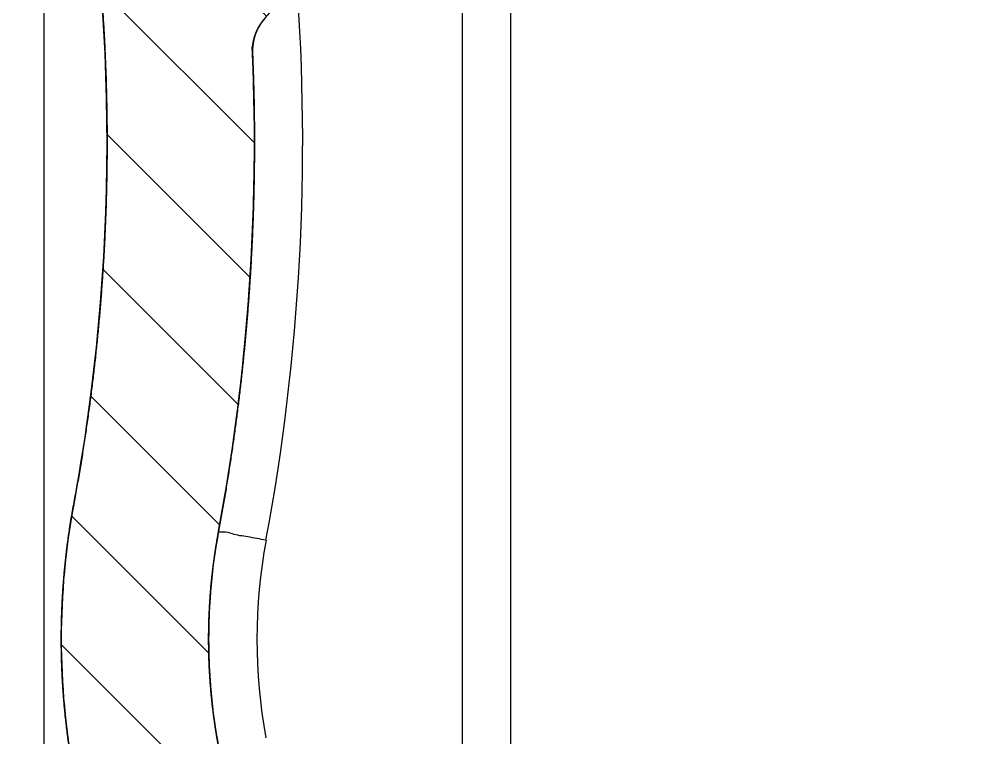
# Model space of a CAD drawing. Header units: millimetres. Extents: x 1786 to 2940, y -3417 to -1928.
# Drawn here: x 2728.43 to 2747.99, y -3169.16 to -3154.53 of the extents above; entities that cross this region are included whole.
import ezdxf

# ---------------------------------------------------------------- set-up
doc = ezdxf.new("R2010")
doc.units = ezdxf.units.MM
doc.layers.add('06___PRT_ALL_SURFS', color=7, linetype='Continuous')

# ---------------------------------------------------------------- blocks, each defined once
blk = doc.blocks.new('u231')
at = {"linetype": 'Continuous'}
h = blk.add_hatch(dxfattribs=at)
h.set_pattern_fill('DEFAULT__10', color=2, scale=2, angle=-45, style=0, pattern_type=0)
h.set_pattern_definition([(315, (-644.6682329129508, -170.348428502527), (1.4142135624, 1.4142135624), [])])
edge = h.paths.add_edge_path()
edge.add_line((-66.27623743635058, 36.23109608657296), (-66.27623743635058, 37.56018795327293))
edge.add_line((-67.47623743635086, 37.62448127707285), (-66.27623743635081, 37.56018795327284))
edge.add_line((-67.47623743635086, 37.62448127707285), (-67.47623743635086, 39.27669049927283))
edge.add_line((-52.7326064202507, 39.53983989557264), (-67.47623743635074, 39.27669049927263))
edge.add_spline(control_points=[(-50.27623743635058, 42.09660702657266), (-50.27623743635058, 41.90539620437266), (-50.3171183112504, 41.53352856937272), (-50.49648154585066, 40.99696159317273), (-50.78730116895076, 40.51288155597285), (-51.17617694835053, 40.10421865587296), (-51.64698653255073, 39.79096247157304), (-52.17634089405101, 39.59248572197293), (-52.54342701385076, 39.54321653557281), (-52.7326064202507, 39.53983989557264)], knot_values=[0, 0, 0, 0, 0.1428571429, 0.2857142857, 0.4285714286, 0.5714285714, 0.7142857143000001, 0.8571428570999999, 1, 1, 1, 1], degree=3, periodic=0)
edge.add_line((-50.27623743635058, 42.09660702657266), (-50.27623743635058, 44.06426391327264))
edge.add_line((-76.22623743635086, 44.74378857807278), (-50.27623743635081, 44.06426391327278))
edge.add_line((-76.22623743635086, 44.74378857807278), (-76.22623743635086, 47.72261318777279))
edge.add_line((-76.22623743635086, 47.72261318777282), (-60.77623743635081, 47.58778308047283))
edge.add_line((-60.77623743635058, 46.69952903187277), (-60.77623743635058, 47.58778308047278))
edge.add_line((-60.77623743635058, 46.69952903187277), (-47.77623743635058, 46.47261318777277))
edge.add_line((-47.77623743635058, 45.46894503897283), (-47.77623743635058, 46.47261318777285))
edge.add_line((-47.77623743635058, 45.46894503897283), (-46.27623743635058, 45.44276244157285))
edge.add_line((-46.27623743635058, 44.9190887759728), (-46.27623743635058, 45.4427624415728))
edge.add_spline(control_points=[(-46.52623743635058, 44.48607607407303), (-46.36774378724979, 44.5775824250727), (-46.27623743634967, 44.73607607407075), (-46.27623743635058, 44.9190887759728)], knot_values=[0, 0, 0, 0, 1, 1, 1, 1], weights=[1, 0.9106836025, 0.9106836025, 1], degree=3, periodic=0)
edge.add_spline(control_points=[(-46.52623743635058, 44.48607607407303), (-46.68473108534726, 44.39456972317203), (-46.77623743634877, 44.23607607407212), (-46.77623743635058, 44.05306337227285)], knot_values=[0, 0, 0, 0, 1, 1, 1, 1], weights=[1, 0.9106836025, 0.9106836025, 1], degree=3, periodic=0)
edge.add_line((-46.77623743635058, 42.09660702657266), (-46.77623743635058, 44.05306337227267))
edge.add_spline(control_points=[(-52.6715229977508, 35.96284892267295), (-52.2765381480508, 35.96989337897276), (-51.50451467915082, 36.06150863377297), (-50.37701095755074, 36.43035461447289), (-49.34956988385056, 37.01306978367302), (-48.45427340865081, 37.78498179137296), (-47.72465430135071, 38.71516089537272), (-47.18438482155079, 39.76766636327284), (-46.85131430985075, 40.91173655757302), (-46.77623743635058, 41.69587714877298), (-46.77623743635058, 42.09660702657266)], knot_values=[0, 0, 0, 0, 0.125, 0.25, 0.375, 0.5, 0.625, 0.75, 0.875, 1, 1, 1, 1], degree=3, periodic=0)
edge.add_line((-52.6715229977508, 35.96284892267295), (-65.77623743635081, 35.72913548497297))
edge.add_line((-65.77623743635058, 35.72913548497309), (-65.77623743635058, 36.20434106527307))
edge.add_line((-66.27623743635058, 36.23109608657296), (-65.77623743635058, 36.20434106527293))
edge = h.paths.add_edge_path()
edge.add_line((-46.77623743635058, 54.89216300337284), (-46.77623743635058, 71.57527279637284))
edge.add_spline(control_points=[(-46.52623743635058, 54.45915030147262), (-46.68473108534726, 54.55065665247275), (-46.77623743634877, 54.70915030147082), (-46.77623743635058, 54.89216300337284)], knot_values=[0, 0, 0, 0, 1, 1, 1, 1], weights=[1, 0.9106836025, 0.9106836025, 1], degree=3, periodic=0)
edge.add_spline(control_points=[(-46.52623743635058, 54.45915030147262), (-46.36774378724979, 54.36764395057209), (-46.27623743634967, 54.20915030147262), (-46.27623743635058, 54.02613759957285)], knot_values=[0, 0, 0, 0, 1, 1, 1, 1], weights=[1, 0.9106836025, 0.9106836025, 1], degree=3, periodic=0)
edge.add_line((-46.27623743635058, 53.50246393407269), (-46.27623743635058, 54.02613759957268))
edge.add_line((-47.77623743635058, 53.47628133667286), (-46.27623743635058, 53.50246393407286))
edge.add_line((-47.77623743635058, 52.47261318777282), (-47.77623743635058, 53.47628133667283))
edge.add_line((-60.77623743635058, 52.24569734377292), (-47.77623743635058, 52.47261318777294))
edge.add_line((-60.77623743635058, 51.35744329517274), (-60.77623743635058, 52.24569734377275))
edge.add_line((-76.22623743635086, 51.22261318777282), (-60.77623743635081, 51.3574432951728))
edge.add_line((-76.22623743635086, 51.22261318777282), (-76.22623743635086, 54.20143779757282))
edge.add_line((-76.22623743635086, 54.20143779757291), (-50.27623743635081, 54.88096246227292))
edge.add_line((-50.27623743635058, 54.88096246227269), (-50.27623743635058, 71.5752727963727))
edge.add_line((-46.77623743635058, 71.5752727963727), (-50.27623743635058, 71.5752727963727))
edge = h.paths.add_edge_path()
edge.add_line((-46.77623743635058, 71.5752727963727), (-50.27623743635058, 71.5752727963727))
edge.add_line((-46.77623743635058, 71.5752727963727), (-50.27623743635058, 71.5752727963727))
edge = h.paths.add_edge_path()
edge.add_line((-46.77623743635058, 235.2360558429727), (-46.77623743635058, 198.6860711098728))
edge.add_line((-53.27623743635058, 198.5726131877727), (-46.77623743635058, 198.6860711098728))
edge.add_line((-53.27623743635058, 198.5726131877727), (-53.27623743635058, 171.5075233176727))
edge.add_line((-53.27623743635058, 171.5075233176731), (-51.27623743635058, 171.4726131877731))
edge.add_line((-51.27623743635058, 171.4726131877728), (-51.27623743635058, 169.9726131877728))
edge.add_line((-57.27623743635058, 169.9726131877728), (-51.27623743635058, 169.9726131877728))
edge.add_line((-57.27623743635058, 169.9726131877728), (-57.27623743635058, 164.9726131877728))
edge.add_line((-57.27623743635058, 164.9726131877728), (-51.27623743635058, 164.9726131877728))
edge.add_line((-51.27623743635058, 164.9726131877728), (-51.27623743635058, 163.8226131877728))
edge.add_spline(control_points=[(-51.27623743635058, 163.8226131877727), (-51.70513100334983, 163.8226131877727), (-52.11465462974913, 163.6951765712729), (-52.46781802735086, 163.451814071273)], knot_values=[0, 0, 0, 0, 1, 1, 1, 1], weights=[1, 0.9698916124, 0.9698916124, 1], degree=3, periodic=0)
edge.add_line((-53.27623743635058, 163.4377030579726), (-52.46781802735052, 163.4518140712726))
edge.add_line((-53.27623743635058, 163.4377030579726), (-53.27623743635058, 159.6377030579727))
edge.add_line((-53.77623743635058, 159.6377030579729), (-53.27623743635058, 159.6377030579729))
edge.add_line((-53.77623743635058, 159.6377030579729), (-53.77623743635058, 156.4726131877729))
edge.add_line((-53.77623743635058, 156.4726131877728), (-53.27623743635058, 156.4726131877728))
edge.add_line((-53.27623743635058, 156.4726131877728), (-53.27623743635058, 146.5322962657728))
edge.add_line((-48.31346758405061, 146.4456707957729), (-53.27623743635058, 146.5322962657729))
edge.add_spline(control_points=[(-48.31346758405061, 146.4456707957729), (-48.09464045915274, 146.4418511540739), (-47.94930762085141, 146.2782104917733), (-47.97135661095081, 146.060463523273)], knot_values=[0, 0, 0, 0, 1, 1, 1, 1], weights=[1, 0.7846608681, 0.7846608681, 1], degree=3, periodic=0)
edge.add_spline(control_points=[(-47.4269974112508, 134.2657399000727), (-48.18796792435069, 138.1562943533722), (-48.3707357367507, 142.1163557167729), (-47.97135661095081, 146.060463523273)], knot_values=[0, 0, 0, 0, 1, 1, 1, 1], weights=[1, 0.9928064695000001, 0.9928064695000001, 1], degree=3, periodic=0)
edge.add_spline(control_points=[(-47.4269974112508, 134.2657399000727), (-47.06464821745067, 132.4131855039727), (-47.05426653135146, 130.5255555218769), (-47.39621686985083, 128.6691275823728)], knot_values=[0, 0, 0, 0, 1, 1, 1, 1], weights=[1, 0.9882961475, 0.9882961475, 1], degree=3, periodic=0)
edge.add_spline(control_points=[(-47.38505693465095, 114.0094844183727), (-48.28761182615062, 118.8678684664728), (-48.29137364295093, 123.809374991773), (-47.39621686985083, 128.6691275823728)], knot_values=[0, 0, 0, 0, 1, 1, 1, 1], weights=[1, 0.9888781278000001, 0.9888781278000001, 1], degree=3, periodic=0)
edge.add_spline(control_points=[(-47.38505693465095, 114.0094844183727), (-47.04745914784507, 112.1922213158673), (-47.04767060484573, 110.3438659916679), (-47.38568418265049, 108.526680180973)], knot_values=[0, 0, 0, 0, 1, 1, 1, 1], weights=[1, 0.9887716872, 0.9887716872, 1], degree=3, periodic=0)
edge.add_spline(control_points=[(-47.93920860805065, 97.97344139307279), (-48.21917380595187, 101.5053385184733), (-48.03359744755198, 105.0434509009729), (-47.38568418265049, 108.526680180973)], knot_values=[0, 0, 0, 0, 1, 1, 1, 1], weights=[1, 0.9942437894, 0.9942437894, 1], degree=3, periodic=0)
edge.add_spline(control_points=[(-48.04742018565094, 97.69168557147259), (-47.96928921385279, 97.76569481067327), (-47.93070484135295, 97.86615904517335), (-47.93920883125065, 97.9734413754727)], knot_values=[0, 0, 0, 0, 1, 1, 1, 1], weights=[1, 0.9348461343000001, 0.9348461343000001, 1], degree=3, periodic=0)
edge.add_spline(control_points=[(-51.75437299785062, 89.96690460327272), (-51.50862177925092, 92.94407878037282), (-50.2161914434505, 95.63732655387275), (-48.04742046845058, 97.69168587007289)], knot_values=[0, 0, 0, 0, 1, 1, 1, 1], weights=[1, 0.9560676572, 0.9560676572, 1], degree=3, periodic=0)
edge.add_spline(control_points=[(-52.09706883035096, 89.64575008877273), (-51.90794488114989, 89.64905125957284), (-51.76992428424865, 89.77839220717304), (-51.75436351845065, 89.96690382087309)], knot_values=[0, 0, 0, 0, 1, 1, 1, 1], weights=[1, 0.8276670767000001, 0.8276670767000001, 1], degree=3, periodic=0)
edge.add_line((-52.09706883035096, 89.64575008877273), (-53.27623743635093, 89.62516762417272))
edge.add_line((-53.27623743635058, 89.62516762417272), (-53.27623743635058, 79.07485070207275))
edge.add_line((-53.27623743635058, 79.07485070207304), (-46.77623743635058, 78.96139278007303))
edge.add_line((-46.77623743635058, 78.96139278007286), (-46.77623743635058, 71.57527279637287))
edge.add_line((-46.77623743635058, 71.5752727963727), (-50.27623743635058, 71.5752727963727))
edge.add_line((-50.27623743635058, 75.91729813367283), (-50.27623743635058, 71.57527279637284))
edge.add_line((-50.27623743635058, 75.91729813367283), (-56.27623743635058, 75.91729813367283))
edge.add_line((-56.27623743635058, 75.91729813367283), (-56.27623743635058, 91.59056215037279))
edge.add_spline(control_points=[(-56.27623743635058, 91.59056215037299), (-56.27623743635058, 92.16827408507287), (-55.87131378915047, 92.58032738207292), (-55.29368984275061, 92.59040984557305)], knot_values=[0, 0, 0, 0, 1, 1, 1, 1], weights=[1, 0.8088336328, 0.8088336328, 1], degree=3, periodic=0)
edge.add_line((-55.09788607215069, 92.59382761307279), (-55.29368984275072, 92.59040984557276))
edge.add_spline(control_points=[(-54.15782053705061, 93.30530315427268), (-54.28780198954837, 92.8737094742728), (-54.64721280374987, 92.60169449457226), (-55.09788607675046, 92.59382787697268)], knot_values=[0, 0, 0, 0, 1, 1, 1, 1], weights=[1, 0.8718579616, 0.8718579616, 1], degree=3, periodic=0)
edge.add_spline(control_points=[(-54.15782322995074, 93.30530396527274), (-53.56527444495034, 95.27281783616809), (-52.5863247643465, 97.07943966087305), (-51.26159354435049, 98.65020765447298)], knot_values=[0, 0, 0, 0, 1, 1, 1, 1], weights=[1, 0.9861690691, 0.9861690691, 1], degree=3, periodic=0)
edge.add_spline(control_points=[(-51.0269145121506, 99.33695842647285), (-51.01625737494671, 99.0837527922695), (-51.09820756504951, 98.84393862647266), (-51.26159354435049, 98.65020765447298)], knot_values=[0, 0, 0, 0, 1, 1, 1, 1], weights=[1, 0.9545596411, 0.9545596411, 1], degree=3, periodic=0)
edge.add_spline(control_points=[(-51.0269145121506, 99.33695842647285), (-51.16434708444922, 102.6022538730731), (-50.93275582354547, 105.8622243565674), (-50.33509403095059, 109.0752980325728)], knot_values=[0, 0, 0, 0, 1, 1, 1, 1], weights=[1, 0.9957492617, 0.9957492617, 1], degree=3, periodic=0)
edge.add_spline(control_points=[(-50.33459223255068, 113.4615414224727), (-50.06451400304925, 112.0077309404697), (-50.06468316864905, 110.529046681068), (-50.33509403095059, 109.0752980325728)], knot_values=[0, 0, 0, 0, 1, 1, 1, 1], weights=[1, 0.9887716872, 0.9887716872, 1], degree=3, periodic=0)
edge.add_spline(control_points=[(-50.33459223255068, 113.4615414224727), (-51.30434135945097, 118.6816269083729), (-51.30838323955095, 123.9910232499728), (-50.34658301285072, 129.2125791648727)], knot_values=[0, 0, 0, 0, 1, 1, 1, 1], weights=[1, 0.9888781278000001, 0.9888781278000001, 1], degree=3, periodic=0)
edge.add_spline(control_points=[(-50.3712074459504, 133.6898690190728), (-50.08132809095057, 132.2078255021779), (-50.07302274195081, 130.6977215164729), (-50.34658301285072, 129.2125791648727)], knot_values=[0, 0, 0, 0, 1, 1, 1, 1], weights=[1, 0.9882961475, 0.9882961475, 1], degree=3, periodic=0)
edge.add_spline(control_points=[(-50.3712074459504, 133.6898690190728), (-50.93930056245063, 136.594314285273), (-51.20766179675093, 139.5416036063775), (-51.1734822344506, 142.5008879541729)], knot_values=[0, 0, 0, 0, 1, 1, 1, 1], weights=[1, 0.9965110281999999, 0.9965110281999999, 1], degree=3, periodic=0)
edge.add_spline(control_points=[(-52.15596313405058, 143.512284820973), (-51.57300396705068, 143.5021092308725), (-51.16674851335029, 143.0838970365726), (-51.1734822344506, 142.5008879541729)], knot_values=[0, 0, 0, 0, 1, 1, 1, 1], weights=[1, 0.8061273523, 0.8061273523, 1], degree=3, periodic=0)
edge.add_line((-52.15596313405058, 143.512284820973), (-55.29368984275061, 143.567054044373))
edge.add_spline(control_points=[(-56.27623743635058, 144.566901739573), (-56.27623743635058, 143.9891898047731), (-55.87131378915047, 143.5771365078735), (-55.29368984275061, 143.567054044373)], knot_values=[0, 0, 0, 0, 1, 1, 1, 1], weights=[1, 0.8088336328, 0.8088336328, 1], degree=3, periodic=0)
edge.add_line((-56.27623743635058, 144.566901739573), (-56.27623743635058, 163.472613187773))
edge.add_line((-56.27623743635058, 163.4726131877728), (-58.77623743635058, 163.4726131877728))
edge.add_line((-58.77623743635058, 171.4726131877728), (-58.77623743635058, 163.4726131877728))
edge.add_line((-56.27623743635058, 171.4726131877728), (-58.77623743635058, 171.4726131877728))
edge.add_line((-56.27623743635058, 171.4726131877728), (-56.27623743635058, 201.7301657562728))
edge.add_line((-50.27623743635058, 201.730165756273), (-56.27623743635058, 201.730165756273))
edge.add_line((-50.27623743635058, 235.2360558429727), (-50.27623743635058, 201.7301657562728))
edge.add_spline(control_points=[(-50.27623743635058, 235.2360558429727), (-50.27623743635104, 236.6803356798732), (-51.28854655425221, 237.7104689221728), (-52.7326064202507, 237.7356750808731)], knot_values=[0, 0, 0, 0, 1, 1, 1, 1], weights=[1, 0.8088336328, 0.8088336328, 1], degree=3, periodic=0)
edge.add_line((-55.27623743635058, 237.7800743254729), (-52.73260642025059, 237.7356750808729))
edge.add_line((-55.27623743635058, 237.7800743254729), (-55.27623743635058, 238.6226131877729))
edge.add_line((-53.67623743635068, 238.6226131877729), (-55.2762374363507, 238.6226131877729))
edge.add_line((-53.67623743635068, 238.6226131877729), (-53.67623743635068, 240.2226131877729))
edge.add_line((-53.67623743635068, 240.2226131877728), (-55.2762374363507, 240.2226131877728))
edge.add_line((-55.27623743635058, 240.2226131877728), (-55.27623743635058, 241.2806074735728))
edge.add_line((-55.27623743635058, 241.2806074735727), (-52.67152299775057, 241.2351420139727))
edge.add_spline(control_points=[(-46.77623743635058, 235.2360558429727), (-46.77623743635059, 238.7023274514727), (-49.20577931925071, 241.1746472330733), (-52.6715229977508, 241.235142013973)], knot_values=[0, 0, 0, 0, 1, 1, 1, 1], weights=[1, 0.8088336328, 0.8088336328, 1], degree=3, periodic=0)
h = blk.add_hatch(dxfattribs=at)
h.set_pattern_fill('DEFAULT__4', color=2, scale=1.5, angle=-45, style=0, pattern_type=0)
h.set_pattern_definition([(315, (-645.0217863035509, -170.7019818931271), (1.0606601718, 1.0606601718), [])])
edge = h.paths.add_edge_path()
edge.add_line((-53.27623743635058, 83.95208401157288), (-53.27623743635058, 82.26651621137287))
edge.add_line((-50.77623743635058, 84.039385935273), (-53.27623743635058, 83.95208401157302))
edge.add_line((-50.77623743635058, 84.039385935273), (-50.77623743635058, 86.115434698673))
edge.add_arc((-49.99623567385061, 86.1154347092729), 0.7800019105, 141.1366498773, 180.0000007782)
edge.add_spline(control_points=[(-49.64771814375081, 88.69667753267277), (-49.78711531244837, 87.92602497556754), (-50.11268817774817, 87.21374747077243), (-50.60422884955051, 86.60405516947276)], knot_values=[0, 0, 0, 0, 1, 1, 1, 1], weights=[1, 0.9793104276000001, 0.9793104276000001, 1], degree=3, periodic=0)
edge.add_arc((-48.88017454455075, 88.55784623447289), 0.7800001409, 88.00000470859999, 169.7470368941)
edge.add_line((-48.85295299685049, 89.33737120747264), (-47.64992149795046, 89.2953604218726))
edge.add_spline(control_points=[(-47.31604874815048, 88.89338751017294), (-47.28262092765227, 89.115073904773), (-47.4258655706526, 89.28753621647411), (-47.6499214979508, 89.29536042187283)], knot_values=[0, 0, 0, 0, 1, 1, 1, 1], weights=[1, 0.7769289953, 0.7769289953, 1], degree=3, periodic=0)
edge.add_spline(control_points=[(-47.31604874815048, 88.89338751017294), (-47.34844498004668, 88.67854239737248), (-47.38550085544968, 88.46445176137244), (-47.42719888425063, 88.25121664997278)], knot_values=[0, 0, 0, 0, 1, 1, 1, 1], weights=[1, 0.9998426712, 0.9998426712, 1], degree=3, periodic=0)
edge.add_spline(control_points=[(-48.17548173775094, 80.2710246315728), (-48.19189846655036, 82.9515668077729), (-47.94164370355065, 85.62045204716924), (-47.42719888425063, 88.25121664997278)], knot_values=[0, 0, 0, 0, 1, 1, 1, 1], weights=[1, 0.9966947874, 0.9966947874, 1], degree=3, periodic=0)
edge.add_spline(control_points=[(-48.17548173775094, 80.2710246315728), (-48.17442988235098, 80.09927648747271), (-48.293359523851, 79.97536413227225), (-48.4650062626506, 79.96937009607291)], knot_values=[0, 0, 0, 0, 1, 1, 1, 1], weights=[1, 0.8114728484999999, 0.8114728484999999, 1], degree=3, periodic=0)
edge.add_line((-48.4650062626506, 79.96937009607291), (-50.02623743635058, 79.91485070217291))
edge.add_line((-50.02623743635058, 79.91485070217277), (-53.14399530735056, 82.01780493957281))
edge.add_spline(control_points=[(-53.14399530735091, 82.01780493957267), (-53.22842574425022, 82.07475398837278), (-53.27623743634967, 82.1646747029722), (-53.27623743635058, 82.26651621137307)], knot_values=[0, 0, 0, 0, 1, 1, 1, 1], weights=[1, 0.9219650618999999, 0.9219650618999999, 1], degree=3, periodic=0)
edge = h.paths.add_edge_path()
edge.add_spline(control_points=[(-49.27623743635058, 161.7226131877728), (-49.27623743635239, 165.7226131877733), (-53.27623743635195, 165.7226131877733), (-53.27623743635058, 161.7226131877728)], knot_values=[0, 0, 0, 0, 1, 1, 1, 1], weights=[1, 0.3333333333, 0.3333333333, 1], degree=3, periodic=0)
edge.add_spline(control_points=[(-53.27623743635058, 161.7226131877728), (-53.27623743635195, 157.7226131877728), (-49.27623743635239, 157.7226131877728), (-49.27623743635058, 161.7226131877728)], knot_values=[0, 0, 0, 0, 1, 1, 1, 1], weights=[1, 0.3333333333, 0.3333333333, 1], degree=3, periodic=0)
edge = h.paths.add_edge_path()
edge.add_line((-50.77623743635058, 147.5033872680729), (-50.77623743635058, 153.3353112640729))
edge.add_line((-50.27623743635058, 153.3527716488729), (-50.77623743635058, 153.3353112640729))
edge.add_line((-50.27623743635058, 153.3527716488729), (-50.27623743635058, 154.8178508793729))
edge.add_line((-50.27623743635058, 154.8178508793726), (-53.17623743635056, 154.9191211108727))
edge.add_line((-53.17623743635068, 156.466264149673), (-53.17623743635068, 154.919121110873))
edge.add_spline(control_points=[(-52.17623743635068, 156.485547318573), (-52.34839968345657, 157.1447825811732), (-53.0296180149521, 157.1316465330774), (-53.17623743635068, 156.466264149673)], knot_values=[0, 0, 0, 0, 1, 1, 1, 1], weights=[1, 0.4893193826, 0.4893193826, 1], degree=3, periodic=0)
edge.add_line((-46.77623743635058, 156.1079425340731), (-52.17623743635056, 156.4855473185731))
edge.add_line((-46.77623743635058, 154.3654530890726), (-46.77623743635058, 156.1079425340727))
edge.add_spline(control_points=[(-46.77623743635058, 154.3654530890726), (-46.77623743635693, 153.2354884122778), (-46.90337890535284, 152.1126993770735), (-47.15604706425074, 151.011346131173)], knot_values=[0, 0, 0, 0, 1, 1, 1, 1], weights=[1, 0.9957664508, 0.9957664508, 1], degree=3, periodic=0)
edge.add_spline(control_points=[(-47.84620640125058, 147.1486282028727), (-47.67898353525698, 148.4469011734782), (-47.44874838755548, 149.735492640878), (-47.15604706425074, 151.011346131173)], knot_values=[0, 0, 0, 0, 1, 1, 1, 1], weights=[1, 0.9992093501, 0.9992093501, 1], degree=3, periodic=0)
edge.add_spline(control_points=[(-47.84620640125058, 147.1486282028727), (-47.86913017605183, 146.9706542335739), (-48.00178895295221, 146.8498159857727), (-48.18112387455085, 146.8435534723731)], knot_values=[0, 0, 0, 0, 1, 1, 1, 1], weights=[1, 0.8415512369, 0.8415512369, 1], degree=3, periodic=0)
edge.add_line((-50.02623743635058, 146.7791206869729), (-48.18112387455062, 146.8435534723729))
edge.add_spline(control_points=[(-50.77623743635058, 147.5033872680729), (-50.77623743635058, 147.0670187132728), (-50.46234016725066, 146.7638916440733), (-50.02623743635058, 146.7791206869729)], knot_values=[0, 0, 0, 0, 1, 1, 1, 1], weights=[1, 0.7964389136, 0.7964389136, 1], degree=3, periodic=0)
at = {"color": 7, "linetype": 'Continuous'}
for p, q in [((-46.77623743635058, 54.89216300337284), (-46.77623743635058, 159.222624890273)), ((-56.27623335275075, 92.17848299447269), (-56.27623743635058, 142.0353421306727)), ((-50.33509403095059, 109.0752980325728), (-50.33507171205065, 109.0754180237727)), ((-47.38568418265049, 108.526680180973), (-47.38565417155087, 108.5268415278729))]:
    blk.add_line(p, q, dxfattribs=at)
for centre, radius, start, end in [((-62.13273342395087, 111.269769438873), 15, 349.462873452308, 10.52401695559722), ((-62.13273342395087, 111.269769438873), 12, 349.462873452308, 10.52401695559722), ((-7.769126819850953, 101.1576295214727), 43.2960857268, 169.462873452308, 182.4100917427104), ((-7.769126819850953, 101.1576295214727), 40.2960857268, 169.462873452308, 190.4482979568077), ((-52.02602995105053, 99.29490679377295), 1, 319.856878282911, 2.41009174260522)]:
    blk.add_arc(centre, radius, start, end, dxfattribs=at)
for points, start_tangent, end_tangent in [([(-47.38505693465095, 114.0094844183727), (-47.369646381851, 113.9251904954726), (-47.35471013265078, 113.840766833373), (-47.34024964015089, 113.7562174085729), (-47.32626631315043, 113.6715462178727), (-47.31276151585053, 113.5867572775728), (-47.29973656795073, 113.5018546233728), (-47.28719274365085, 113.4168423090728), (-47.27513127175052, 113.3317244066729), (-47.26355333555057, 113.2465050049727), (-47.25246007185069, 113.1611882095731), (-47.24185257135059, 113.0757781419729), (-47.23173187835073, 112.9902789387729), (-47.22209898995061, 112.9046947512729), (-47.21295485635073, 112.8190297446727), (-47.20430038035056, 112.7332880974727), (-47.19613641725073, 112.6474740005729), (-47.18846377445061, 112.5615916571728), (-47.18128321155064, 112.4756452813726), (-47.17459543995074, 112.389639097873), (-47.16840112275077, 112.3035773413731), (-47.16270087435078, 112.2174642556729), (-47.15749526085074, 112.1313040930727), (-47.15278479935068, 112.0451011134728), (-47.14856995805076, 111.9588595842729), (-47.14485115615071, 111.8725837787729), (-47.1416287638508, 111.7862779763727), (-47.13890310175066, 111.6999464610726), (-47.13667444165048, 111.6135935213729), (-47.13494300555067, 111.5272234493727), (-47.1337089663507, 111.440840539773), (-47.13297244725072, 111.3544490895729), (-47.13273352205078, 111.268053397273), (-47.13299221505076, 111.1816577618729), (-47.13374850105083, 111.0952664825727), (-47.13500230505088, 111.008883857573), (-47.13675350305084, 110.9225141839729), (-47.13900192115079, 110.8361617564728), (-47.14174733625077, 110.7498308670729), (-47.14498947575066, 110.6635258041729), (-47.14872801795082, 110.577250851873), (-47.15296259165052, 110.4910102892727), (-47.15769277675054, 110.4048083897728), (-47.16291810405073, 110.3186494203728), (-47.16863805545063, 110.2325376411727), (-47.17485206395077, 110.1464773042726), (-47.1815595140506, 110.0604726532729), (-47.1887597417508, 109.9745279226727), (-47.19645203465052, 109.888647336973), (-47.2046356323508, 109.8028351103731), (-47.21330972625083, 109.7170954455728), (-47.22247346025097, 109.6314325334729), (-47.23212593055041, 109.5458505522729), (-47.24226618595048, 109.4603536669729), (-47.25289322845083, 109.3749460286726), (-47.26400601275054, 109.2896317736727), (-47.27560344745098, 109.2044150233728), (-47.28768439445093, 109.1192998828728), (-47.30024766965062, 109.0342904408731), (-47.31329204345047, 108.949390769073), (-47.32681624055067, 108.8646049209729), (-47.34081894045084, 108.7799369319728), (-47.35529877795079, 108.695390817973), (-47.37025434335055, 108.610970575673), (-47.38568418265049, 108.526680180973)], (0.1826476652993403, -0.9831784326157181), (-0.1828726171932996, -0.983136616081851)), ([(-50.33459223255068, 113.4615414224727), (-50.32226379025042, 113.3941062841727), (-50.31031479095054, 113.3265673544729), (-50.29874639685067, 113.2589278146729), (-50.28755973525085, 113.1911908620727), (-50.27675589745058, 113.1233597098726), (-50.26633593915085, 113.0554375864731), (-50.2563008797506, 112.9874277350727), (-50.2466517022508, 112.9193334130728), (-50.23738935315077, 112.8511578917728), (-50.22851474225081, 112.7829044554728), (-50.2200287419505, 112.7145764013731), (-50.21193218745066, 112.6461770387727), (-50.20422587675057, 112.5777096887728), (-50.19691056985084, 112.5091776834729), (-50.18998698905079, 112.4405843656727), (-50.18345581855056, 112.3719330882727), (-50.17731770435057, 112.3032272135729), (-50.1715732540506, 112.2344701128727), (-50.16622303675058, 112.1656651660728), (-50.16126758295059, 112.0968157608727), (-50.15670738425069, 112.0279252923729), (-50.15254289345057, 111.9589971621726), (-50.14877452425071, 111.890034778573), (-50.14540265125061, 111.821041555173), (-50.14242760975094, 111.7520209107729), (-50.1398496958509, 111.6829762688731), (-50.13766916625082, 111.6139110565728), (-50.13588623805072, 111.544828704873), (-50.13450108925053, 111.4757326472727), (-50.13351385785063, 111.4066263195728), (-50.13292464265078, 111.337513159473), (-50.13273350245072, 111.2683966055729), (-50.13294045685097, 111.199280097273), (-50.13354548555071, 111.130167073773), (-50.1345485288507, 111.0610609737728), (-50.13594948725085, 110.9919652349727), (-50.13774822165078, 110.922883292973), (-50.13994455375041, 110.8538185814728), (-50.14253826545064, 110.7847745310728), (-50.14552909915074, 110.715754569273), (-50.14891675815079, 110.6467621191728), (-50.15270090625063, 110.577800599573), (-50.1568811680504, 110.508873424073), (-50.16145712915068, 110.4399840007727), (-50.16642833595051, 110.3711357311727), (-50.17179429605085, 110.302332010373), (-50.1775544781508, 110.2335762258726), (-50.18370831255061, 110.164871757373), (-50.19025519065053, 110.0962219760727), (-50.19719446575073, 110.0276302442726), (-50.20452545295075, 109.959099914573), (-50.21224742925051, 109.890634329573), (-50.22035963355074, 109.8222368213728), (-50.22886126755066, 109.7539107106727), (-50.23775149505082, 109.6856593067728), (-50.24702944275077, 109.6174859064727), (-50.25669420035092, 109.5493937940728), (-50.26674482055068, 109.4813862404731), (-50.27718031955055, 109.4134665030729), (-50.28799967725081, 109.3456378245728), (-50.29920183715058, 109.277903433373), (-50.31078570715044, 109.210266542173), (-50.32275015945061, 109.1427303482728), (-50.33509403095059, 109.0752980325728)], (0.1826476652888875, -0.9831784326176601), (-0.1828726171908402, -0.9831366160823085)), ([(-51.0269145121506, 99.33695842647285), (-51.03867205805045, 99.64188081457269), (-51.04828343495092, 99.94699251927295), (-51.05574559605066, 100.252270923173), (-51.06105581195061, 100.557693352373), (-51.06421167205053, 100.8632370820728), (-51.06521108515062, 101.1688793420726), (-51.06405228095082, 101.474597322373), (-51.06073381045053, 101.7803681787727), (-51.05525454725057, 102.0861690386728), (-51.04761368745085, 102.3919770068728), (-51.03781075095094, 102.697769170773), (-51.02584558105082, 103.0035226065729), (-51.0117183453508, 103.3092143849726), (-50.99542953555056, 103.6148215764729), (-50.976979967651, 103.9203212575731), (-50.95637078145091, 104.225690516173), (-50.93360344105076, 104.5309064575727), (-50.90867973365084, 104.8359462099729), (-50.88160176995052, 105.1407869301729), (-50.85237198275081, 105.445405809573), (-50.82099312685068, 105.7497800795727), (-50.78746827795067, 106.0538870173727), (-50.75180083145051, 106.357703951373), (-50.7139945022509, 106.6612082671727), (-50.67405332245062, 106.9643774130727), (-50.63198164075084, 107.2671889053727), (-50.58778412115089, 107.5696203342727), (-50.54146574065044, 107.8716493690727), (-50.49303178835089, 108.1732537638727), (-50.44248786345042, 108.474411362773), (-50.38983987315078, 108.775100105473), (-50.33509403095059, 109.0752980325728)], (-0.0420516327143103, 0.9991154388688331), (0.1828726171941425, 0.9831366160816943)), ([(-47.93920860805065, 97.97344139307279), (-47.95192080215065, 98.13809434487302), (-47.96396116335063, 98.30284108667274), (-47.97532886805084, 98.46767752037294), (-47.98602312595085, 98.632599539073), (-47.99604318005049, 98.79760302737304), (-48.00538830695086, 98.96268386217298), (-48.01405781655058, 99.1278379123728), (-48.02205105255098, 99.29306103977297), (-48.02936739235065, 99.45834909897303), (-48.03600624705041, 99.62369793817288), (-48.04196706185076, 99.78910339897266), (-48.04724931585088, 99.95456131707306), (-48.05185252215097, 100.1200675228729), (-48.0557762279509, 100.285617841073), (-48.05902001495042, 100.4512080915729), (-48.06158349855059, 100.616834089873), (-48.0634663290507, 100.7824916471727), (-48.06466819065054, 100.9481765706728), (-48.0651888023508, 101.1138846640729), (-48.06502791715093, 101.2796117281728), (-48.06418532315047, 101.445353560573), (-48.06266084245044, 101.6111059567729), (-48.06045433195095, 101.7768647099729), (-48.05756568315064, 101.942625611473), (-48.05399482225084, 102.1083844516729), (-48.04974170985088, 102.274137019373), (-48.04480634135052, 102.4398791030726), (-48.03918874685087, 102.605606490773), (-48.03288899105064, 102.7713149706728), (-48.02590717335079, 102.9370003310728), (-48.0182434277508, 103.102658361373), (-48.00989792305063, 103.268284851873), (-48.00087086265057, 103.4338755941726), (-47.99116248435075, 103.5994263821731), (-47.98077306095047, 103.7649330113727), (-47.96970289945102, 103.9303912802729), (-47.95795234175057, 104.0957969899728), (-47.94552176405068, 104.2611459449727), (-47.93241157715056, 104.4264339531728), (-47.91862222605096, 104.591656826673), (-47.90415419045075, 104.7568103816729), (-47.88900798435088, 104.9218904391728), (-47.87318415575055, 105.0868928249729), (-47.85668328715064, 105.251813370473), (-47.83950599515083, 105.4166479126729), (-47.82165293035087, 105.5813922944726), (-47.80312477755069, 105.746042365573), (-47.78392225535072, 105.9105939819729), (-47.76404611615089, 106.075043007073), (-47.74349714625077, 106.2393853116728), (-47.72227616565078, 106.4036167741729), (-47.70038402785076, 106.567733281473), (-47.67782161985042, 106.7317307284729), (-47.65458986205067, 106.8956050193729), (-47.63068970815084, 107.0593520670727), (-47.60612214505045, 107.2229677942728), (-47.58088819265095, 107.3864481334731), (-47.55498890375065, 107.5497890270726), (-47.52842536405069, 107.7129864283729), (-47.50119869195078, 107.8760363009728), (-47.47331003835052, 108.0389346201728), (-47.44476058645068, 108.201677372273), (-47.41555155195101, 108.3642605557729), (-47.38568418265049, 108.526680180973)], (-0.07901978743070028, 0.9968730476818033), (0.1828726171920455, 0.9831366160820842)), ([(-51.0269145121506, 99.33695842647285), (-51.02650153835066, 99.32561432157308), (-51.02621690845081, 99.31424276737289), (-51.02606146605058, 99.30284588057293), (-51.02603600965085, 99.29142580467305), (-51.02614129155063, 99.279984709573), (-51.0263780166506, 99.26852478987303), (-51.02674684215071, 99.25704826397305), (-51.02724837595042, 99.24555737227274), (-51.02788317655086, 99.23405437647307), (-51.02865175165061, 99.22254155777273), (-51.02955455755045, 99.21102121557306), (-51.03059199875088, 99.19949566627292), (-51.0317644270508, 99.18796724147296), (-51.03307214085089, 99.17643828667269), (-51.03451538475065, 99.16491115987264), (-51.03609434905093, 99.15338822977264), (-51.03780916925052, 99.14187187457264), (-51.03965992565054, 99.13036447997274), (-51.04164664295058, 99.11886843787306), (-51.04376928995089, 99.10738614477305), (-51.04602777965056, 99.09591999987288), (-51.04842196845084, 99.0844724037729), (-51.05095165655075, 99.07304575667285), (-51.05361658775064, 99.06164245677292), (-51.05641644915067, 99.05026489847296), (-51.05935087155058, 99.03891547077274), (-51.06241942975066, 99.02759655587306), (-51.06562164185061, 99.01631052707307), (-51.06895697065056, 99.00505974757289), (-51.07242482275069, 98.9938465682726), (-51.0760245498509, 98.98267332687283), (-51.0797554487508, 98.97154234557274), (-51.08361676155073, 98.9604559297727), (-51.08760767675085, 98.94941636667272), (-51.09172732935076, 98.93842592307283), (-51.09597480155071, 98.92748684457274), (-51.10034912375068, 98.91660135357279), (-51.1048492747509, 98.90577164797287), (-51.10947418305068, 98.89499989937303), (-51.11422272725076, 98.88428825217306), (-51.11909373725075, 98.87363882177306), (-51.12408599515084, 98.86305369317279), (-51.12919823585071, 98.85253491997264), (-51.13442914865072, 98.8420845225728), (-51.13977737785081, 98.83170448737292), (-51.14524152415061, 98.82139676527277), (-51.15082014545078, 98.8111632705727), (-51.15651175845096, 98.80100587977267), (-51.16231483965066, 98.7909264306727), (-51.16822782645067, 98.78092672107277), (-51.17424911875059, 98.77100850797297), (-51.18037708015072, 98.76117350637287), (-51.18661003915076, 98.75142338867272), (-51.19294629055048, 98.74175978377298), (-51.19938409705082, 98.73218427597294), (-51.20592169035081, 98.7226984044728), (-51.21255727295056, 98.71330366277289), (-51.21928901915044, 98.70400149777288), (-51.22611507685087, 98.69479330937293), (-51.23303356895076, 98.68568044987296), (-51.24004259475078, 98.67666422347293), (-51.24714023135084, 98.667745885773), (-51.25432453535086, 98.65892664357307), (-51.26159354435049, 98.65020765447298)], (0.04205163266120975, -0.999115438871068), (-0.6446991393485328, -0.7644364065919813)), ([(-54.15782322995074, 93.30530396527274), (-54.13013490505045, 93.39619738647298), (-54.10185342745081, 93.4869705670726), (-54.07297941785055, 93.57761775607287), (-54.04351357035057, 93.66813320427264), (-54.01345665305053, 93.75851116457306), (-53.98280950775052, 93.84874589367291), (-53.95157305035082, 93.9388316532727), (-53.91974827045078, 94.02876271107289), (-53.88733623165081, 94.11853334177295), (-53.85433807145046, 94.20813782867299), (-53.82075500095061, 94.29757046477289), (-53.78658830515087, 94.38682555367268), (-53.75183934275083, 94.47589741097272), (-53.71650954585084, 94.56478036557291), (-53.68060041975059, 94.6534687604726), (-53.64411354325057, 94.74195695437265), (-53.60705056785082, 94.8302393226727), (-53.56941321815066, 94.91831025847296), (-53.53120329105059, 95.00616417407309), (-53.49242265575094, 95.09379550207268), (-53.45307325355088, 95.18119869627299), (-53.41315709745095, 95.26836823307303), (-53.37267627175061, 95.35529861267287), (-53.33163293185089, 95.44198436007264), (-53.2900293036505, 95.52842002617308), (-53.24786768355079, 95.614600189273), (-53.20515043755086, 95.70051945567275), (-53.16188000115062, 95.78617246117301), (-53.11805887885066, 95.87155387207304), (-53.07368964355055, 95.95665838627292), (-53.02877493605092, 96.04148073447277), (-52.9833174647506, 96.12601568107266), (-52.93732000475075, 96.2102580253727), (-52.89078539755064, 96.29420260257302), (-52.84371655045061, 96.37784428487294), (-52.79611643595081, 96.46117798267278), (-52.74798809075082, 96.54419864517286), (-52.6993346158506, 96.62690126187272), (-52.6501591750507, 96.7092808633729), (-52.60046499495047, 96.79133252227302), (-52.55025536375069, 96.87305135417273), (-52.49953363095074, 96.95443251897268), (-52.44830320645087, 97.03547122117288), (-52.39656755935084, 97.11616271167304), (-52.3443302180508, 97.196502287773), (-52.2915947688507, 97.27648529477301), (-52.2383648550508, 97.35610712667267), (-52.18464417675068, 97.435363226773), (-52.13043648925077, 97.51424908887293), (-52.07574560285093, 97.59276025797271), (-52.02057538165081, 97.67089233107299), (-51.96492974255079, 97.74864095817293), (-51.90881265465077, 97.82600184257262), (-51.85222813825067, 97.90297074227283), (-51.79518026385085, 97.97954347037285), (-51.73767315105079, 98.05571589567262), (-51.67971096805059, 98.13148394367272), (-51.62129793045051, 98.20684359727284), (-51.56243829995083, 98.28179089717287), (-51.50313638395073, 98.35632194267282), (-51.44339653415091, 98.43043289237266), (-51.38322314565085, 98.50411996477305), (-51.32262065615078, 98.57737943887287), (-51.26159354435049, 98.65020765447298)], (0.2883722267197463, 0.9575183856494325), (0.6446991393228105, 0.7644364066136746))]:
    blk.add_spline(points, degree=3, dxfattribs=dict(at, start_tangent=start_tangent, end_tangent=end_tangent))
at = {"layer": '06___PRT_ALL_SURFS', "color": 7, "linetype": 'Continuous'}
for p, q in [((-56.27623743635058, 91.59056215037299), (-56.27623743635058, 144.566901739573)), ((-55.29368984275061, 92.59040984557305), (-55.29368984275061, 143.567054044373))]:
    blk.add_line(p, q, dxfattribs=at)
for centre, radius, start, end in [((-62.13273342395087, 111.269769438873), 15, 349.463500322497, 10.52457783579535), ((-62.11481958485047, 111.2697693860728), 10.9995463393, 349.4624341760951, 10.52445623181231), ((-62.13273342395087, 111.269769438873), 12, 356.4833606472925, 3.503544610094385), ((-7.764730134150795, 101.1584602232729), 44.2830674474, 169.4608410170011, 184.3209421839978), ((-7.769126819850953, 101.1576295214727), 43.2960857268, 169.4627119386063, 182.5799072911113), ((-7.769126819850953, 101.1576295214727), 40.2960857268, 169.4626401033035, 175.5878288858099), ((-7.769126819850953, 101.1576295214727), 40.2960857268, 177.3602002011948, 182.0389206597882)]:
    blk.add_arc(centre, radius, start, end, dxfattribs=at)
at = {"layer": '06___PRT_ALL_SURFS', "color": 7, "linetype": 'Continuous', "start_tangent": (0.9831266033263244, -0.1829264383079829), "end_tangent": (-0.1828184361111849, -0.9831466927258927)}
blk.add_spline([(-51.30077824655064, 109.2581706497731), (-50.9298035470506, 109.1889029841727), (-50.61669390775069, 109.1299543027726), (-50.40809534855043, 109.090106581873), (-50.3350841803508, 109.0752962005727)], degree=3, dxfattribs=at)

msp = doc.modelspace()

# ---------------------------------------------------------------- block references
at = {"rotation": 180}
msp.add_blockref('u231', (2682.152356041624, -3055.87976992261, -3e-09), dxfattribs=at)

doc.saveas('drawing.dxf')
